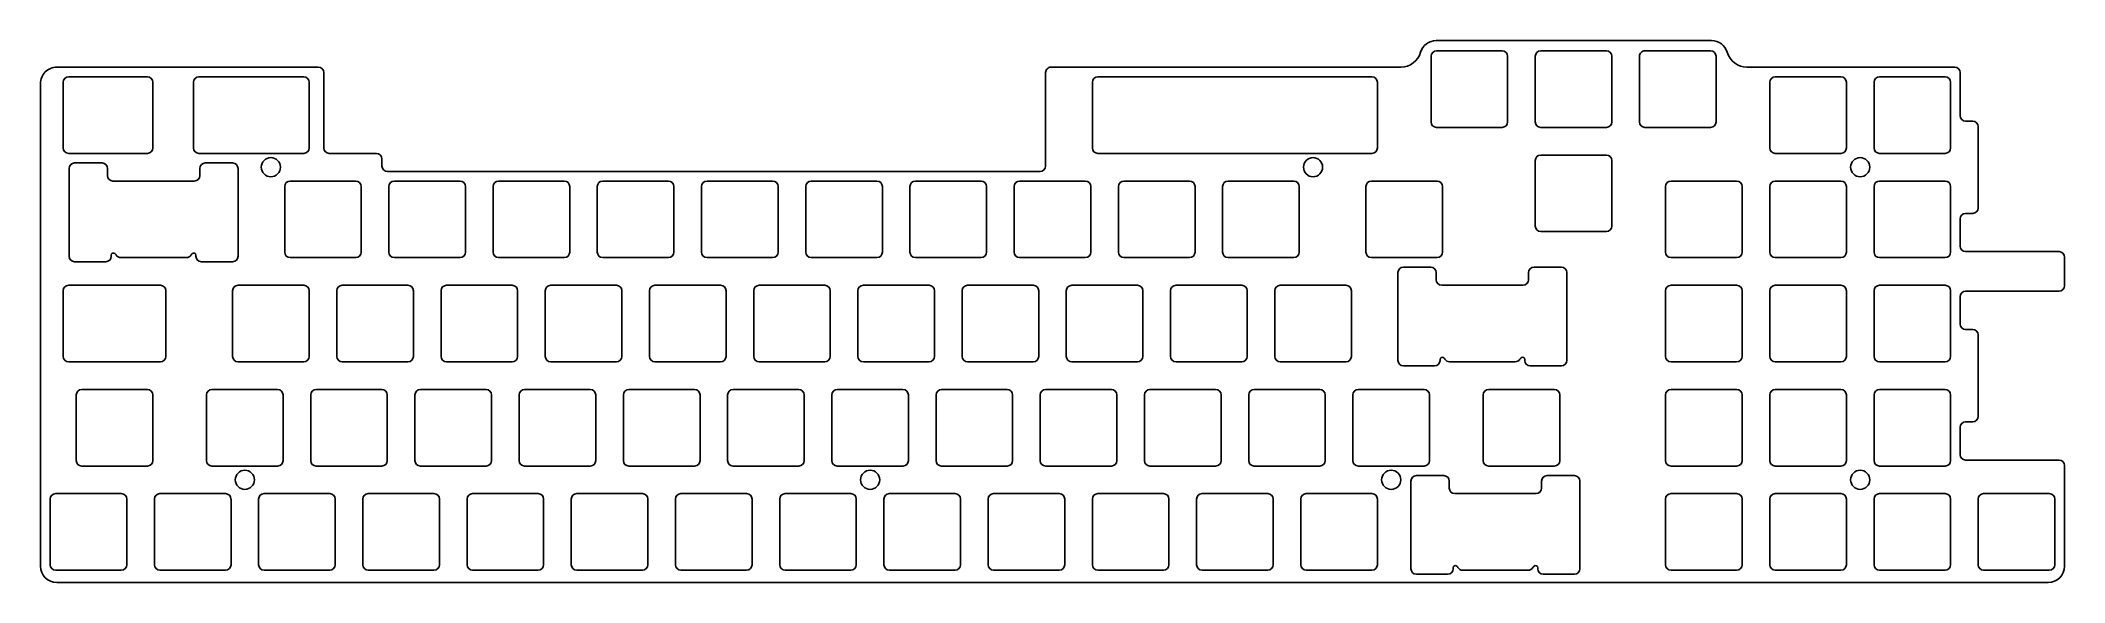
# Model space of a CAD drawing. Extents: x -9 to 361, y -9 to 90.
import ezdxf

# ---------------------------------------------------------------- set-up
doc = ezdxf.new("R2010")
doc.units = 0
doc.header["$MEASUREMENT"] = 0
doc.layers.add('VISIBLE', color=7, linetype='CONTINUOUS')

msp = doc.modelspace()

# ---------------------------------------------------------------- linework, layer by layer
at = {"layer": 'VISIBLE'}
for p, q in [((246.37, 89.85), (296.67, 89.85)), ((245.41, 86.96), (245.41, 74.96)), ((258.41, 87.96), (246.41, 87.96)), ((259.41, 74.96), (259.41, 86.96)), ((264.46, 86.96), (264.46, 74.96)), ((277.46, 87.96), (265.46, 87.96)), ((278.46, 74.96), (278.46, 86.96)), ((283.51, 86.96), (283.51, 74.96)), ((296.51, 87.96), (284.51, 87.96)), ((297.51, 74.96), (297.51, 86.96)), ((-8.78, -6.25), (-8.78, 81.97)), ((-5.78, 84.97), (42.01, 84.97)), ((-4.62, 82.2), (-4.62, 70.2)), ((10.76, 83.2), (-3.62, 83.2)), ((11.76, 70.2), (11.76, 82.2)), ((19.19, 82.2), (19.19, 70.2)), ((39.34, 83.2), (20.19, 83.2)), ((40.34, 70.2), (40.34, 82.2)), ((43.01, 83.97), (43.01, 70.2)), ((174.95, 66.9), (174.95, 83.97)), ((175.95, 84.97), (239.89, 84.97)), ((183.5, 82.2), (183.5, 70.2)), ((234.6, 83.2), (184.5, 83.2)), ((235.6, 70.2), (235.6, 82.2)), ((303.15, 84.98), (341.12, 84.98)), ((307.32, 82.2), (307.32, 70.2)), ((320.32, 83.2), (308.32, 83.2)), ((321.32, 70.2), (321.32, 82.2)), ((326.38, 82.2), (326.38, 70.2)), ((339.38, 83.2), (327.38, 83.2)), ((340.38, 70.2), (340.38, 82.2)), ((342.12, 83.98), (342.12, 76.11)), ((344.42, 75.11), (343.12, 75.11)), ((345.42, 74.11), (345.42, 59.24)), ((246.41, 73.96), (258.41, 73.96)), ((265.46, 73.96), (277.46, 73.96)), ((284.51, 73.96), (296.51, 73.96)), ((-3.62, 69.2), (10.76, 69.2)), ((2.47, 67.45), (-2.53, 67.45)), ((20.19, 69.2), (39.34, 69.2)), ((26.34, 67.45), (21.34, 67.45)), ((44.01, 69.2), (52.65, 69.2)), ((53.65, 66.9), (53.65, 68.2)), ((184.5, 69.2), (234.6, 69.2)), ((264.46, 67.91), (264.46, 55.91)), ((277.46, 68.91), (265.46, 68.91)), ((278.46, 55.91), (278.46, 67.91)), ((308.32, 69.2), (320.32, 69.2)), ((327.38, 69.2), (339.38, 69.2)), ((-3.53, 66.45), (-3.53, 50.4)), ((3.47, 65.15), (3.47, 66.45)), ((19.34, 64.15), (4.47, 64.15)), ((20.34, 65.15), (20.34, 66.45)), ((27.34, 50.4), (27.34, 66.45)), ((35.86, 63.15), (35.86, 51.15)), ((48.86, 64.15), (36.86, 64.15)), ((49.86, 51.15), (49.86, 63.15)), ((54.65, 65.9), (173.95, 65.9)), ((54.91, 63.15), (54.91, 51.15)), ((67.91, 64.15), (55.91, 64.15)), ((68.91, 51.15), (68.91, 63.15)), ((73.96, 63.15), (73.96, 51.15)), ((86.96, 64.15), (74.96, 64.15)), ((87.96, 51.15), (87.96, 63.15)), ((93.01, 63.15), (93.01, 51.15)), ((106.01, 64.15), (94.01, 64.15)), ((107.01, 51.15), (107.01, 63.15)), ((112.06, 63.15), (112.06, 51.15)), ((125.06, 64.15), (113.06, 64.15)), ((126.06, 51.15), (126.06, 63.15)), ((131.11, 63.15), (131.11, 51.15)), ((144.11, 64.15), (132.11, 64.15)), ((145.11, 51.15), (145.11, 63.15)), ((150.16, 63.15), (150.16, 51.15)), ((163.16, 64.15), (151.16, 64.15)), ((164.16, 51.15), (164.16, 63.15)), ((169.21, 63.15), (169.21, 51.15)), ((182.21, 64.15), (170.21, 64.15)), ((183.21, 51.15), (183.21, 63.15)), ((188.26, 63.15), (188.26, 51.15)), ((201.26, 64.15), (189.26, 64.15)), ((202.26, 51.15), (202.26, 63.15)), ((207.31, 63.15), (207.31, 51.15)), ((220.31, 64.15), (208.31, 64.15)), ((221.31, 51.15), (221.31, 63.15)), ((233.51, 63.15), (233.51, 51.15)), ((246.51, 64.15), (234.51, 64.15)), ((247.51, 51.15), (247.51, 63.15)), ((288.27, 63.15), (288.27, 51.15)), ((301.27, 64.15), (289.27, 64.15)), ((302.27, 51.15), (302.27, 63.15)), ((307.32, 63.15), (307.32, 51.15)), ((320.32, 64.15), (308.32, 64.15)), ((321.32, 51.15), (321.32, 63.15)), ((326.38, 63.15), (326.38, 51.15)), ((339.38, 64.15), (327.38, 64.15)), ((340.38, 51.15), (340.38, 63.15)), ((342.12, 57.24), (342.12, 52.24)), ((344.42, 58.24), (343.12, 58.24)), ((265.46, 54.91), (277.46, 54.91)), ((-2.53, 49.4), (3.17, 49.4)), ((4.17, 50.6), (4.17, 50.4)), ((5.91, 50.15), (17.91, 50.15)), ((19.64, 50.6), (19.64, 50.4)), ((20.64, 49.4), (26.34, 49.4)), ((36.86, 50.15), (48.86, 50.15)), ((55.91, 50.15), (67.91, 50.15)), ((74.96, 50.15), (86.96, 50.15)), ((94.01, 50.15), (106.01, 50.15)), ((113.06, 50.15), (125.06, 50.15)), ((132.11, 50.15), (144.11, 50.15)), ((151.16, 50.15), (163.16, 50.15)), ((170.21, 50.15), (182.21, 50.15)), ((189.26, 50.15), (201.26, 50.15)), ((208.31, 50.15), (220.31, 50.15)), ((234.51, 50.15), (246.51, 50.15)), ((245.35, 48.4), (240.36, 48.4)), ((269.23, 48.4), (264.23, 48.4)), ((289.27, 50.15), (301.27, 50.15)), ((308.32, 50.15), (320.32, 50.15)), ((327.38, 50.15), (339.38, 50.15)), ((343.12, 51.24), (360.2, 51.24)), ((361.2, 50.24), (361.2, 45.01)), ((13.14, 45.1), (-3.62, 45.1)), ((39.34, 45.1), (27.34, 45.1)), ((58.39, 45.1), (46.39, 45.1)), ((77.44, 45.1), (65.44, 45.1)), ((96.49, 45.1), (84.49, 45.1)), ((115.54, 45.1), (103.54, 45.1)), ((134.59, 45.1), (122.59, 45.1)), ((153.64, 45.1), (141.64, 45.1)), ((172.69, 45.1), (160.69, 45.1)), ((191.74, 45.1), (179.74, 45.1)), ((210.79, 45.1), (198.79, 45.1)), ((229.84, 45.1), (217.84, 45.1)), ((239.36, 47.4), (239.36, 31.35)), ((246.35, 46.1), (246.35, 47.4)), ((262.23, 45.1), (247.35, 45.1)), ((263.23, 46.1), (263.23, 47.4)), ((270.23, 31.35), (270.23, 47.4)), ((301.27, 45.1), (289.27, 45.1)), ((320.32, 45.1), (308.32, 45.1)), ((339.38, 45.1), (327.38, 45.1)), ((-4.62, 44.1), (-4.62, 32.1)), ((14.14, 32.1), (14.14, 44.1)), ((26.34, 44.1), (26.34, 32.1)), ((40.34, 32.1), (40.34, 44.1)), ((45.39, 44.1), (45.39, 32.1)), ((59.39, 32.1), (59.39, 44.1)), ((64.44, 44.1), (64.44, 32.1)), ((78.44, 32.1), (78.44, 44.1)), ((83.49, 44.1), (83.49, 32.1)), ((97.49, 32.1), (97.49, 44.1)), ((102.54, 44.1), (102.54, 32.1)), ((116.54, 32.1), (116.54, 44.1)), ((121.59, 44.1), (121.59, 32.1)), ((135.59, 32.1), (135.59, 44.1)), ((140.64, 44.1), (140.64, 32.1)), ((154.64, 32.1), (154.64, 44.1)), ((159.69, 44.1), (159.69, 32.1)), ((173.69, 32.1), (173.69, 44.1)), ((178.74, 44.1), (178.74, 32.1)), ((192.74, 32.1), (192.74, 44.1)), ((197.79, 44.1), (197.79, 32.1)), ((211.79, 32.1), (211.79, 44.1)), ((216.84, 44.1), (216.84, 32.1)), ((230.84, 32.1), (230.84, 44.1)), ((288.27, 44.1), (288.27, 32.1)), ((302.27, 32.1), (302.27, 44.1)), ((307.32, 44.1), (307.32, 32.1)), ((321.32, 32.1), (321.32, 44.1)), ((326.38, 44.1), (326.38, 32.1)), ((340.38, 32.1), (340.38, 44.1)), ((342.12, 43.01), (342.12, 38.01)), ((360.2, 44.01), (343.12, 44.01)), ((344.42, 37.01), (343.12, 37.01)), ((345.42, 36.01), (345.42, 21.14)), ((-3.62, 31.1), (13.14, 31.1)), ((27.34, 31.1), (39.34, 31.1)), ((46.39, 31.1), (58.39, 31.1)), ((65.44, 31.1), (77.44, 31.1)), ((84.49, 31.1), (96.49, 31.1)), ((103.54, 31.1), (115.54, 31.1)), ((122.59, 31.1), (134.59, 31.1)), ((141.64, 31.1), (153.64, 31.1)), ((160.69, 31.1), (172.69, 31.1)), ((179.74, 31.1), (191.74, 31.1)), ((198.79, 31.1), (210.79, 31.1)), ((217.84, 31.1), (229.84, 31.1)), ((240.36, 30.35), (246.06, 30.35)), ((247.06, 31.55), (247.06, 31.35)), ((248.79, 31.1), (260.79, 31.1)), ((262.53, 31.55), (262.53, 31.35)), ((263.53, 30.35), (269.23, 30.35)), ((289.27, 31.1), (301.27, 31.1)), ((308.32, 31.1), (320.32, 31.1)), ((327.38, 31.1), (339.38, 31.1)), ((10.76, 26.05), (-1.24, 26.05)), ((34.57, 26.05), (22.57, 26.05)), ((53.62, 26.05), (41.62, 26.05)), ((72.67, 26.05), (60.67, 26.05)), ((91.72, 26.05), (79.72, 26.05)), ((110.78, 26.05), (98.77, 26.05)), ((129.82, 26.05), (117.83, 26.05)), ((148.87, 26.05), (136.87, 26.05)), ((167.93, 26.05), (155.93, 26.05)), ((186.97, 26.05), (174.97, 26.05)), ((206.03, 26.05), (194.02, 26.05)), ((225.07, 26.05), (213.07, 26.05)), ((244.12, 26.05), (232.12, 26.05)), ((267.94, 26.05), (255.94, 26.05)), ((301.27, 26.05), (289.27, 26.05)), ((320.32, 26.05), (308.32, 26.05)), ((339.38, 26.05), (327.38, 26.05)), ((-2.24, 25.05), (-2.24, 13.05)), ((11.76, 13.05), (11.76, 25.05)), ((21.57, 25.05), (21.57, 13.05)), ((35.57, 13.05), (35.57, 25.05)), ((40.62, 25.05), (40.62, 13.05)), ((54.62, 13.05), (54.62, 25.05)), ((59.67, 25.05), (59.67, 13.05)), ((73.67, 13.05), (73.67, 25.05)), ((78.72, 25.05), (78.72, 13.05)), ((92.73, 13.05), (92.73, 25.05)), ((97.78, 25.05), (97.77, 13.05)), ((111.78, 13.05), (111.78, 25.05)), ((116.83, 25.05), (116.83, 13.05)), ((130.82, 13.05), (130.82, 25.05)), ((135.87, 25.05), (135.87, 13.05)), ((149.87, 13.05), (149.87, 25.05)), ((154.93, 25.05), (154.92, 13.05)), ((168.93, 13.05), (168.93, 25.05)), ((173.97, 25.05), (173.97, 13.05)), ((187.97, 13.05), (187.97, 25.05)), ((193.03, 25.05), (193.02, 13.05)), ((207.03, 13.05), (207.03, 25.05)), ((212.07, 25.05), (212.07, 13.05)), ((226.07, 13.05), (226.07, 25.05)), ((231.12, 25.05), (231.12, 13.05)), ((245.12, 13.05), (245.12, 25.05)), ((254.94, 25.05), (254.94, 13.05)), ((268.94, 13.05), (268.94, 25.05)), ((288.27, 25.05), (288.27, 13.05)), ((302.27, 13.05), (302.27, 25.05)), ((307.32, 25.05), (307.32, 13.05)), ((321.32, 13.05), (321.32, 25.05)), ((326.38, 25.05), (326.38, 13.05)), ((340.38, 13.05), (340.38, 25.05)), ((342.12, 19.14), (342.12, 14.14)), ((344.42, 20.14), (343.12, 20.14)), ((-1.24, 12.05), (10.76, 12.05)), ((22.57, 12.05), (34.57, 12.05)), ((41.62, 12.05), (53.62, 12.05)), ((60.67, 12.05), (72.67, 12.05)), ((79.72, 12.05), (91.72, 12.05)), ((98.78, 12.05), (110.78, 12.05)), ((117.83, 12.05), (129.82, 12.05)), ((136.87, 12.05), (148.87, 12.05)), ((155.93, 12.05), (167.93, 12.05)), ((174.97, 12.05), (186.97, 12.05)), ((194.03, 12.05), (206.03, 12.05)), ((213.07, 12.05), (225.07, 12.05)), ((232.12, 12.05), (244.12, 12.05)), ((255.94, 12.05), (267.94, 12.05)), ((289.27, 12.05), (301.27, 12.05)), ((308.32, 12.05), (320.32, 12.05)), ((327.38, 12.05), (339.38, 12.05)), ((343.12, 13.14), (360.2, 13.14)), ((361.2, 12.14), (361.2, -6.25)), ((241.74, 9.3), (241.74, -6.75)), ((247.74, 10.3), (242.74, 10.3)), ((248.74, 8), (248.74, 9.3)), ((265.61, 8), (265.61, 9.3)), ((271.61, 10.3), (266.61, 10.3)), ((272.61, 8.04), (272.61, 9.3)), ((272.61, -5), (272.61, 8)), ((-7, 6), (-7, -6)), ((6, 7), (-6, 7)), ((7, -6), (7, 6)), ((12.05, 6), (12.05, -6)), ((25.05, 7), (13.05, 7)), ((26.05, -6), (26.05, 6)), ((31.1, 6), (31.1, -6)), ((44.1, 7), (32.1, 7)), ((45.1, -6), (45.1, 6)), ((50.15, 6), (50.15, -6)), ((63.15, 7), (51.15, 7)), ((64.15, -6), (64.15, 6)), ((69.2, 6), (69.2, -6)), ((82.2, 7), (70.2, 7)), ((83.2, -6), (83.2, 6)), ((88.25, 6), (88.25, -6)), ((101.25, 7), (89.25, 7)), ((102.25, -6), (102.25, 6)), ((107.3, 6), (107.3, -6)), ((120.3, 7), (108.3, 7)), ((121.3, -6), (121.3, 6)), ((126.35, 6), (126.35, -6)), ((139.35, 7), (127.35, 7)), ((140.35, -6), (140.35, 6)), ((145.4, 6), (145.4, -6)), ((158.4, 7), (146.4, 7)), ((159.4, -6), (159.4, 6)), ((164.45, 6), (164.45, -6)), ((177.45, 7), (165.45, 7)), ((178.45, -6), (178.45, 6)), ((183.5, 6), (183.5, -6)), ((196.5, 7), (184.5, 7)), ((197.5, -6), (197.5, 6)), ((202.55, 6), (202.55, -6)), ((215.55, 7), (203.55, 7)), ((216.55, -6), (216.55, 6)), ((221.6, 6), (221.6, -6)), ((234.6, 7), (222.6, 7)), ((235.6, -6), (235.6, 6)), ((264.61, 7), (249.74, 7)), ((288.27, 6), (288.27, -6)), ((301.27, 7), (289.27, 7)), ((302.27, -6), (302.27, 6)), ((307.32, 6), (307.32, -6)), ((320.32, 7), (308.32, 7)), ((321.32, -6), (321.32, 6)), ((326.38, 6), (326.38, -6)), ((339.38, 7), (327.38, 7)), ((340.38, -6), (340.38, 6)), ((345.42, 6), (345.42, -6)), ((358.42, 7), (346.42, 7)), ((359.42, -6), (359.42, 6)), ((-6, -7), (6, -7)), ((13.05, -7), (25.05, -7)), ((32.1, -7), (44.1, -7)), ((51.15, -7), (63.15, -7)), ((70.2, -7), (82.2, -7)), ((89.25, -7), (101.25, -7)), ((108.3, -7), (120.3, -7)), ((127.35, -7), (139.35, -7)), ((146.4, -7), (158.4, -7)), ((165.45, -7), (177.45, -7)), ((184.5, -7), (196.5, -7)), ((203.55, -7), (215.55, -7)), ((222.6, -7), (234.6, -7)), ((249.44, -6.55), (249.44, -6.75)), ((251.17, -7), (263.17, -7)), ((264.91, -6.55), (264.91, -6.75)), ((272.61, -6.75), (272.61, -5)), ((289.27, -7), (301.27, -7)), ((308.32, -7), (320.32, -7)), ((327.38, -7), (339.38, -7)), ((346.42, -7), (358.42, -7)), ((358.2, -9.25), (-5.78, -9.25)), ((242.74, -7.75), (248.44, -7.75)), ((265.91, -7.75), (271.61, -7.75))]:
    msp.add_line(p, q, dxfattribs=at)
for centre in [(33.34, 66.68), (223.84, 66.68), (323.85, 66.68), (28.58, 9.53), (142.88, 9.53), (238.13, 9.53), (323.85, 9.53)]:
    msp.add_circle(centre, 1.75, dxfattribs=at)
for centre, radius, start, end in [((246.37, 86.85), 3, 89.9999, 163.8741), ((296.67, 86.85), 3, 16.129, 89.9999), ((239.89, 88.73), 3.75, 269.9999, 343.8741), ((246.41, 86.96), 0.999, 90, 180), ((258.41, 86.96), 0.999, 0, 90), ((265.46, 86.96), 1, 90, 180), ((277.46, 86.96), 0.999, 0, 90), ((284.51, 86.96), 1, 90, 180.0572), ((296.51, 86.96), 0.999, 0, 90), ((303.15, 88.73), 3.75, 196.129, 269.9994), ((-5.78, 81.97), 3, 89.9999, 180.0006), ((-3.62, 82.2), 1, 90, 180), ((10.76, 82.2), 1, 0, 90), ((20.19, 82.2), 1, 90, 180), ((39.34, 82.2), 1, 0, 90), ((42.01, 83.97), 1, 0, 89.9999), ((175.95, 83.97), 1, 89.9999, 180), ((184.5, 82.2), 1, 90, 180), ((234.6, 82.2), 1, 0, 90), ((308.32, 82.2), 1, 90, 180), ((320.32, 82.2), 1, 0, 90), ((327.38, 82.2), 1, 90, 180), ((339.38, 82.2), 1, 0, 90), ((341.12, 83.98), 1, 0, 89.9994), ((246.41, 74.96), 1, 180, 270), ((258.41, 74.96), 1, 270, 0), ((265.46, 74.96), 1, 180, 270), ((277.46, 74.96), 1, 270, 0), ((284.51, 74.96), 1, 180, 270), ((296.51, 74.96), 1, 270, 0), ((343.12, 76.11), 1, 180, 270), ((344.42, 74.11), 1, 0, 90), ((-3.62, 70.2), 1, 180, 270), ((-2.53, 66.45), 1, 90, 180), ((2.47, 66.45), 1, 0, 90), ((10.76, 70.2), 1, 270, 0), ((20.19, 70.2), 1, 180, 270), ((21.34, 66.45), 1, 90, 180), ((26.34, 66.45), 1, 0, 90), ((39.34, 70.2), 1, 270, 0), ((44.01, 70.2), 1, 180, 270), ((52.65, 68.2), 1, 0, 90), ((54.65, 66.9), 1, 180, 270), ((173.95, 66.9), 1, 270, 0), ((184.5, 70.2), 1, 180, 270), ((234.6, 70.2), 1, 270, 0), ((265.46, 67.91), 1, 90, 180), ((277.46, 67.91), 1, 0, 90), ((308.32, 70.2), 1, 180, 270), ((320.32, 70.2), 1, 270, 0), ((327.38, 70.2), 1, 180, 270), ((339.38, 70.2), 1, 270, 0), ((4.47, 65.15), 1, 180, 270), ((19.34, 65.15), 1, 270, 0), ((36.86, 63.15), 1, 90, 180), ((48.86, 63.15), 1, 0, 90), ((55.91, 63.15), 1, 90, 180), ((67.91, 63.15), 1, 0, 90), ((74.96, 63.15), 1, 90, 180), ((86.96, 63.15), 1, 0, 90), ((94.01, 63.15), 1, 90, 180), ((106.01, 63.15), 1, 0, 90), ((113.06, 63.15), 1, 90, 180), ((125.06, 63.15), 1, 0, 90), ((132.11, 63.15), 1, 90, 180), ((144.11, 63.15), 1, 0, 90), ((151.16, 63.15), 1, 90, 180), ((163.16, 63.15), 1, 0, 90), ((170.21, 63.15), 1, 90, 180), ((182.21, 63.15), 1, 0, 90), ((189.26, 63.15), 1, 90, 180), ((201.26, 63.15), 1, 0, 90), ((208.31, 63.15), 1, 90, 180), ((220.31, 63.15), 1, 0, 90), ((234.51, 63.15), 1, 90, 180), ((246.51, 63.15), 1, 0, 90), ((289.27, 63.15), 1, 90, 180), ((301.27, 63.15), 1, 0, 90), ((308.32, 63.15), 1, 90, 180), ((320.32, 63.15), 1, 0, 90), ((327.38, 63.15), 1, 90, 180), ((339.38, 63.15), 1, 0, 90), ((344.42, 59.24), 1, 270, 0), ((265.46, 55.91), 0.999, 180, 270), ((277.46, 55.91), 1, 270, 0), ((343.12, 57.24), 1, 90, 180), ((343.12, 52.24), 1, 180, 270), ((-2.53, 50.4), 1, 180, 270), ((3.17, 50.4), 1, 270, 0), ((4.57, 50.6), 0.4, 48.1897, 180), ((4.17, 50.15), 1, 30, 48.1897), ((5.91, 51.15), 1, 210, 269.9971), ((17.91, 51.15), 1, 269.9993, 329.9993), ((19.64, 50.15), 1, 131.8106, 149.9993), ((19.24, 50.6), 0.4, 0, 131.8106), ((20.64, 50.4), 1, 180, 270), ((26.34, 50.4), 1, 270, 0), ((36.86, 51.15), 1, 180, 270), ((48.86, 51.15), 1, 270, 0), ((55.91, 51.15), 1, 180, 270), ((67.91, 51.15), 1, 270, 0), ((74.96, 51.15), 1, 180, 270), ((86.96, 51.15), 1, 270, 0), ((94.01, 51.15), 1, 180, 270), ((106.01, 51.15), 1, 270, 0), ((113.06, 51.15), 1, 180, 270), ((125.06, 51.15), 1, 270, 0), ((132.11, 51.15), 1, 180, 270), ((144.11, 51.15), 1, 270, 0), ((151.16, 51.15), 1, 180, 270), ((163.16, 51.15), 1, 270, 0), ((170.21, 51.15), 1, 180, 270), ((182.21, 51.15), 1, 270, 0), ((189.26, 51.15), 1, 180, 270), ((201.26, 51.15), 1, 270, 0), ((208.31, 51.15), 1, 180, 270), ((220.31, 51.15), 1, 270, 0), ((234.51, 51.15), 1, 180, 270), ((240.36, 47.4), 1, 90, 180), ((245.35, 47.4), 1, 0, 90), ((246.51, 51.15), 1, 270, 0), ((264.23, 47.4), 1, 90, 180), ((269.23, 47.4), 1, 0, 90), ((289.27, 51.15), 1, 180, 270), ((301.27, 51.15), 1, 270, 0), ((308.32, 51.15), 1, 180, 270), ((320.32, 51.15), 1, 270, 0), ((327.38, 51.15), 1, 180, 270), ((339.38, 51.15), 1, 270, 0), ((360.2, 50.24), 1, 0, 90), ((-3.62, 44.1), 1, 90, 180), ((13.14, 44.1), 1, 0, 90), ((27.34, 44.1), 1, 90, 180), ((39.34, 44.1), 1, 0, 90), ((46.39, 44.1), 1, 90, 180), ((58.39, 44.1), 1, 0, 90), ((65.44, 44.1), 1, 90, 180), ((77.44, 44.1), 1, 0, 90), ((84.49, 44.1), 1, 90, 180), ((96.49, 44.1), 1, 0, 90), ((103.54, 44.1), 1, 90, 180), ((115.54, 44.1), 1, 0, 90), ((122.59, 44.1), 1, 90, 180), ((134.59, 44.1), 1, 0, 90), ((141.64, 44.1), 1, 90, 180), ((153.64, 44.1), 1, 0, 90), ((160.69, 44.1), 1, 90, 180), ((172.69, 44.1), 1, 0, 90), ((179.74, 44.1), 1, 90, 180), ((191.74, 44.1), 1, 0, 90), ((198.79, 44.1), 1, 90, 180), ((210.79, 44.1), 1, 0, 90), ((217.84, 44.1), 1, 90, 180), ((229.84, 44.1), 1, 0, 90), ((247.35, 46.1), 1, 180, 270), ((262.23, 46.1), 1, 270, 0), ((289.27, 44.1), 1, 90, 180), ((301.27, 44.1), 1, 0, 90), ((308.32, 44.1), 1, 90, 180), ((320.32, 44.1), 1, 0, 90), ((327.38, 44.1), 1, 90, 180), ((339.38, 44.1), 1, 0, 90), ((360.2, 45.01), 1, 270, 0), ((343.12, 43.01), 1, 90, 180), ((343.12, 38.01), 1, 180, 270), ((344.42, 36.01), 1, 0, 90), ((-3.62, 32.1), 1, 180, 270), ((13.14, 32.1), 1, 270, 0), ((27.34, 32.1), 1, 180, 270), ((39.34, 32.1), 1, 270, 0), ((46.39, 32.1), 1, 180, 270), ((58.39, 32.1), 1, 270, 0), ((65.44, 32.1), 1, 180, 270), ((77.44, 32.1), 1, 270, 0), ((84.49, 32.1), 1, 180, 270), ((96.49, 32.1), 1, 270, 0), ((103.54, 32.1), 1, 180, 270), ((115.54, 32.1), 1, 270, 0), ((122.59, 32.1), 1, 180, 270), ((134.59, 32.1), 1, 270, 0), ((141.64, 32.1), 1, 180, 270), ((153.64, 32.1), 1, 270, 0), ((160.69, 32.1), 1, 180, 270), ((172.69, 32.1), 1, 270, 0), ((179.74, 32.1), 1, 180, 270), ((191.74, 32.1), 1, 270, 0), ((198.79, 32.1), 1, 180, 270), ((210.79, 32.1), 1, 270, 0), ((217.84, 32.1), 1, 180, 270), ((229.84, 32.1), 1, 270, 0), ((240.36, 31.35), 1, 180, 270), ((246.06, 31.35), 1, 270, 0), ((247.46, 31.55), 0.4, 48.1832, 180), ((247.06, 31.1), 1, 30, 48.1832), ((248.79, 32.1), 1, 210, 270), ((260.79, 32.1), 1, 269.9993, 329.9993), ((262.53, 31.1), 1, 131.8106, 149.9993), ((262.13, 31.55), 0.4, 0, 131.8106), ((263.53, 31.35), 1, 180, 270), ((269.23, 31.35), 1, 270, 0), ((289.27, 32.1), 1, 180, 270), ((301.27, 32.1), 1, 270, 0), ((308.32, 32.1), 1, 180, 270), ((320.32, 32.1), 1, 270, 0), ((327.38, 32.1), 1, 180, 270), ((339.38, 32.1), 1, 270, 0), ((-1.24, 25.05), 1, 90, 180), ((10.76, 25.05), 1, 0, 90), ((22.57, 25.05), 1, 90, 180), ((34.57, 25.05), 1, 0, 90), ((41.62, 25.05), 0.999, 90, 180), ((53.62, 25.05), 0.999, 0, 90), ((60.67, 25.05), 0.999, 90, 180), ((72.67, 25.05), 1, 0, 90), ((79.72, 25.05), 1, 90, 180), ((91.72, 25.05), 1, 0, 90), ((98.77, 25.05), 0.999, 90, 180), ((110.78, 25.05), 1, 0, 90), ((117.83, 25.05), 1, 90, 180), ((129.82, 25.05), 1, 0, 90), ((136.87, 25.05), 1, 90, 180), ((148.87, 25.05), 1, 0, 90), ((155.93, 25.05), 1, 90, 180), ((167.93, 25.05), 1, 0, 90), ((174.97, 25.05), 1, 90, 180), ((186.97, 25.05), 1, 0, 90), ((194.02, 25.05), 0.999, 90, 180), ((206.03, 25.05), 1, 0, 90), ((213.07, 25.05), 1, 90, 180), ((225.07, 25.05), 1, 0, 90), ((232.12, 25.05), 1, 90, 180), ((244.13, 25.05), 1, 0.0573, 90.0573), ((255.94, 25.05), 1, 90, 180), ((267.94, 25.05), 1, 0, 90), ((289.27, 25.05), 1, 90, 180), ((301.27, 25.05), 1, 0, 90), ((308.32, 25.05), 1, 90, 180), ((320.32, 25.05), 1, 0, 90), ((327.38, 25.05), 1, 90, 180), ((339.38, 25.05), 1, 0, 90), ((343.12, 19.14), 1, 90, 180), ((344.42, 21.14), 1, 270, 0), ((-1.24, 13.05), 1, 180, 270), ((10.76, 13.05), 1, 270, 0), ((22.57, 13.05), 1, 180.0573, 270.0573), ((34.57, 13.05), 1, 270, 0), ((41.62, 13.05), 1, 180, 270), ((53.62, 13.05), 0.999, 270, 0), ((60.67, 13.05), 1, 180, 270), ((72.67, 13.05), 1, 270, 0), ((79.72, 13.05), 1, 180, 270), ((91.72, 13.05), 1, 270, 0), ((98.77, 13.05), 1, 180.0573, 270.0573), ((110.78, 13.05), 1, 270, 0), ((117.83, 13.05), 1, 180, 270), ((129.82, 13.05), 1, 270, 0), ((136.87, 13.05), 1, 180, 270), ((148.87, 13.05), 1, 270, 0), ((155.92, 13.05), 1, 180.0573, 270.0573), ((167.93, 13.05), 1, 270, 0), ((174.97, 13.05), 1, 180, 270), ((186.97, 13.05), 1, 270, 0), ((194.02, 13.05), 1, 180.0573, 270.0573), ((206.03, 13.05), 1, 270, 0), ((213.07, 13.05), 1, 180.0573, 270.0573), ((225.07, 13.05), 1, 270, 0), ((232.12, 13.05), 1, 180, 270), ((244.12, 13.05), 1, 270, 0), ((255.94, 13.05), 1, 180, 270), ((267.94, 13.05), 1, 270, 0), ((289.27, 13.05), 1, 180, 270), ((301.27, 13.05), 1, 270, 0), ((308.32, 13.05), 1, 180, 270), ((320.32, 13.05), 1, 270, 0), ((327.38, 13.05), 1, 180, 270), ((339.38, 13.05), 1, 270, 0), ((343.12, 14.14), 1, 180, 270), ((360.2, 12.14), 1, 0, 90), ((242.74, 9.3), 1, 90, 180), ((247.74, 9.3), 1, 0, 90), ((249.74, 8), 1, 180, 270), ((264.61, 8), 1, 270, 0), ((266.61, 9.3), 1, 90, 180), ((271.61, 9.3), 1, 0, 90), ((271.61, 8), 1, 0.0573, 2.5632), ((-6, 6), 1, 90, 180), ((6, 6), 1, 0, 90), ((13.05, 6), 0.999, 90, 180), ((25.05, 6), 0.999, 0, 90), ((32.1, 6), 0.999, 90, 180), ((44.1, 6), 1, 0, 90), ((51.15, 6), 1, 90, 180), ((63.15, 6), 1, 0, 90), ((70.2, 6), 1, 90, 180), ((82.2, 6), 1, 0, 90), ((89.25, 6), 0.999, 90, 180), ((101.25, 6), 1, 0.0573, 90.0573), ((108.3, 6), 1, 90, 180), ((120.3, 6), 1, 0, 90), ((127.35, 6), 0.999, 90, 180), ((139.35, 6), 1, 0, 90), ((146.4, 6), 1, 90, 180), ((158.4, 6), 1, 0.0573, 90.0573), ((165.45, 6), 1, 90, 180), ((177.45, 6), 1, 0, 90), ((184.5, 6), 1, 90, 180), ((196.5, 6), 1, 0, 90), ((203.55, 6), 1, 90, 180), ((215.55, 6), 1, 0, 90), ((222.6, 6), 1, 90, 180), ((234.6, 6), 1, 0, 90), ((289.27, 6), 1, 90, 180), ((301.27, 6), 1, 0, 90), ((308.32, 6), 1, 90, 180), ((320.32, 6), 1, 0, 90), ((327.38, 6), 1, 90, 180), ((339.38, 6), 1, 0, 90), ((346.42, 6), 1, 90, 180), ((358.42, 6), 1, 0, 90), ((-5.78, -6.25), 3, 180.0006, 270), ((-6, -6), 1, 180, 270), ((6, -6), 0.999, 270, 0), ((13.05, -6), 1, 180, 270), ((25.05, -6), 1, 270, 0), ((32.1, -6), 1, 180, 270), ((44.1, -6), 1, 270, 0), ((51.15, -6), 1, 180, 270), ((63.15, -6), 1, 270, 0), ((70.2, -6), 1, 180, 270), ((82.2, -6), 1, 270, 0), ((89.25, -6), 1, 180, 270), ((101.25, -6), 0.999, 270, 0), ((108.3, -6), 1, 180.0573, 270.0573), ((120.3, -6), 1, 270, 0), ((127.35, -6), 1, 180.0573, 270.0573), ((139.35, -6), 1, 270, 0), ((146.4, -6), 1, 180, 270), ((158.4, -6), 1, 270, 0), ((165.45, -6), 1, 180, 270), ((177.45, -6), 1, 270, 0), ((184.5, -6), 1, 180, 270), ((196.5, -6), 1, 270, 0), ((203.55, -6), 1, 180, 270), ((215.55, -6), 1, 270, 0), ((222.6, -6), 1, 180, 270), ((234.6, -6), 1, 270, 0), ((242.74, -6.75), 1, 180, 270), ((248.44, -6.75), 1, 270, 0), ((249.84, -6.55), 0.4, 48.1897, 180), ((249.44, -7), 1, 30, 48.1897), ((251.17, -6), 1, 210, 269.9971), ((263.17, -6), 1, 270, 330.0279), ((264.51, -6.55), 0.4, 0, 131.845), ((265.91, -6.75), 1, 180, 270), ((271.61, -6.75), 1, 270, 0), ((289.27, -6), 1, 180, 270), ((301.27, -6), 1, 270, 0), ((308.32, -6), 1, 180, 270), ((320.32, -6), 1, 270, 0), ((327.38, -6), 1, 180, 270), ((339.38, -6), 1, 270, 0), ((346.42, -6), 1, 180, 270), ((358.2, -6.25), 3, 270, 0), ((358.42, -6), 1, 270, 0)]:
    msp.add_arc(centre, radius, start, end, dxfattribs=at)
msp.add_open_spline([(264.04, -6.5), (264.1, -6.42), (264.19, -6.29), (264.23, -6.26), (264.24, -6.25)], degree=3, knots=[0, 0, 0, 0, 0.685595, 1, 1, 1, 1], dxfattribs=at)

doc.saveas('drawing.dxf')
